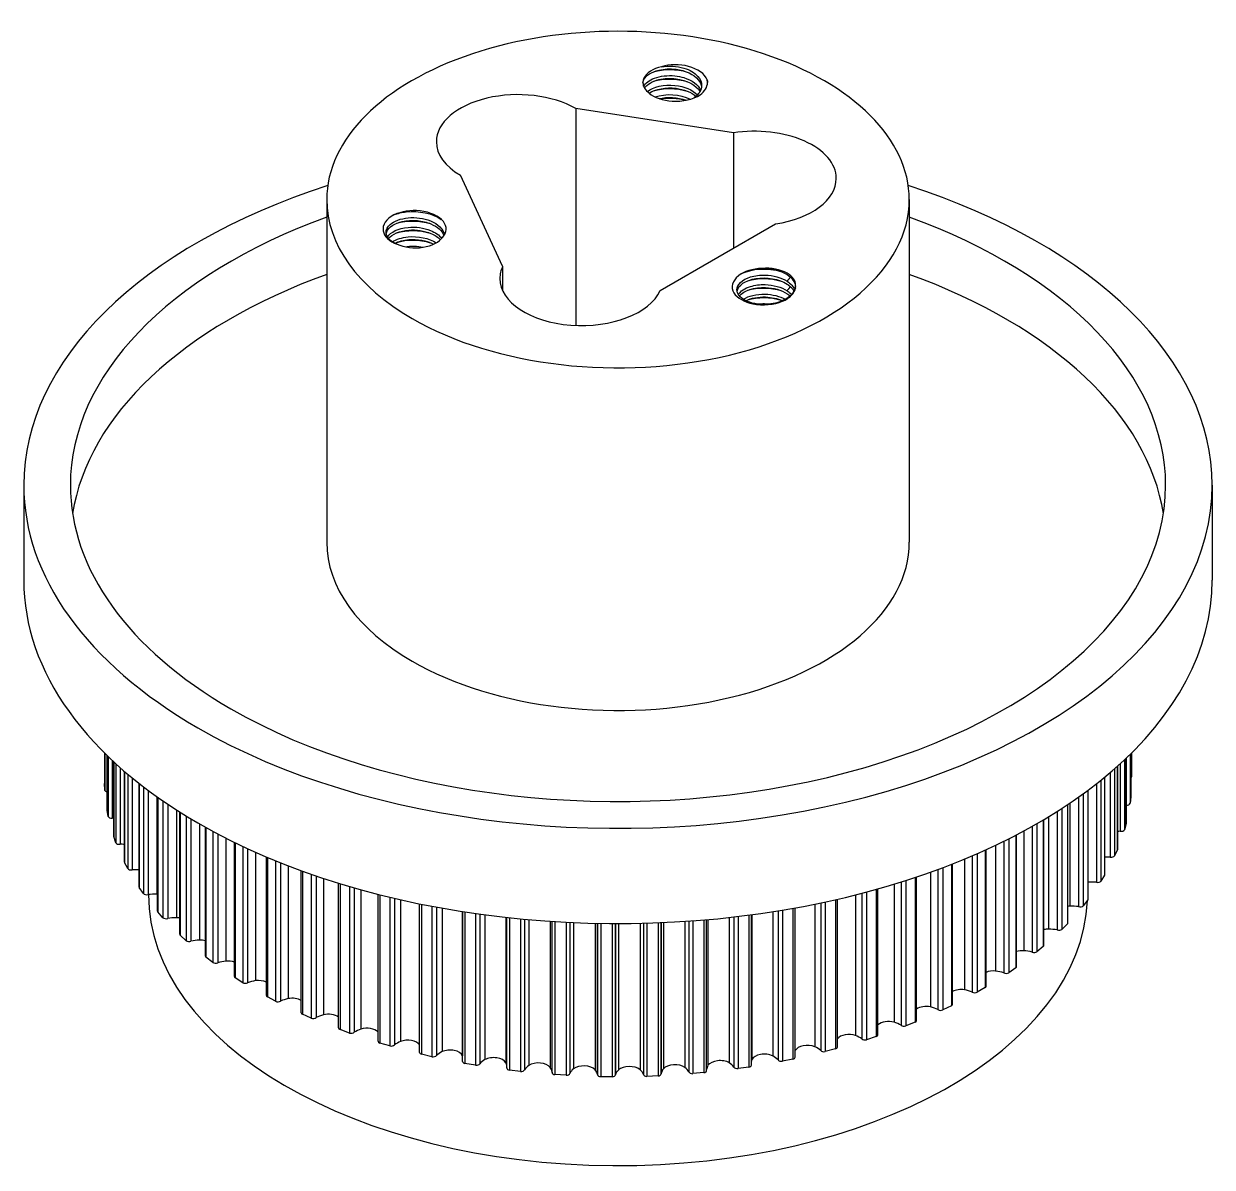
# Model space of a CAD drawing. Header units: millimetres. Extents: x 26 to 194, y 27 to 197.
# Drawn here: x 143.3 to 194.3, y 87.3 to 136.3 of the extents above; entities that cross this region are included whole.
import ezdxf

# ---------------------------------------------------------------- set-up
doc = ezdxf.new("R2010")
doc.units = ezdxf.units.MM
doc.layers.add('ProjItem002', color=7, linetype='CONTINUOUS')

msp = doc.modelspace()

# ---------------------------------------------------------------- linework, layer by layer
at = {"layer": 'ProjItem002'}
for p, q in [((173.764, 131.64), (167.002, 132.686)), ((167.002, 132.686), (167.002, 123.383)), ((173.764, 131.64), (173.764, 126.69)), ((163.864, 125.925), (162.053, 129.828)), ((156.314, 128.782), (156.314, 114.085)), ((181.314, 128.782), (181.314, 114.085)), ((170.626, 124.879), (175.576, 127.736)), ((163.864, 125.925), (163.864, 124.874)), ((143.314, 116.535), (143.314, 112.452)), ((194.314, 116.535), (194.314, 112.452)), ((146.775, 105.047), (146.775, 103.732)), ((146.786, 105.036), (146.786, 103.456)), ((146.886, 102.598), (146.886, 104.937)), ((146.887, 104.937), (146.887, 102.592)), ((146.94, 104.885), (146.94, 102.317)), ((147.112, 104.722), (147.112, 102.245)), ((147.173, 101.476), (147.173, 104.665)), ((147.175, 104.664), (147.175, 101.462)), ((147.271, 104.576), (147.271, 101.192)), ((190.367, 104.585), (190.367, 101.685)), ((190.544, 104.749), (190.544, 101.752)), ((190.619, 104.82), (190.619, 102.025)), ((190.62, 102.035), (190.62, 104.821)), ((190.621, 104.822), (190.621, 102.809)), ((190.787, 104.982), (190.787, 102.886)), ((190.819, 105.014), (190.819, 103.161)), ((190.819, 103.163), (190.819, 105.014)), ((190.853, 105.047), (190.853, 104.027)), ((147.453, 104.412), (147.453, 101.129)), ((147.633, 100.373), (147.633, 104.255)), ((147.637, 104.251), (147.637, 100.352)), ((147.775, 104.134), (147.775, 100.088)), ((189.94, 104.207), (189.94, 100.578)), ((190.127, 104.369), (190.127, 100.636)), ((190.244, 104.473), (190.244, 100.904)), ((190.247, 100.921), (190.247, 104.476)), ((146.786, 103.456), (146.775, 103.732)), ((147.966, 103.975), (147.966, 100.034)), ((148.262, 99.299), (148.262, 103.737)), ((148.27, 103.731), (148.27, 99.27)), ((148.448, 103.593), (148.448, 99.014)), ((189.342, 103.719), (189.342, 99.498)), ((189.538, 103.874), (189.538, 99.546)), ((189.695, 104.002), (189.695, 99.807)), ((189.702, 99.832), (189.702, 104.007)), ((148.647, 103.443), (148.647, 98.971)), ((149.021, 103.17), (149.021, 98.984)), ((149.055, 98.261), (149.055, 103.146)), ((149.069, 103.137), (149.069, 98.226)), ((188.58, 103.151), (188.58, 98.454)), ((188.781, 103.295), (188.781, 98.491)), ((188.979, 103.441), (188.979, 98.743)), ((188.99, 98.775), (188.99, 103.449)), ((190.819, 103.161), (190.787, 102.886)), ((146.94, 102.317), (146.887, 102.592)), ((149.286, 102.985), (149.286, 97.98)), ((149.49, 102.846), (149.49, 97.947)), ((149.861, 102.603), (149.861, 97.979)), ((150.006, 97.269), (150.006, 102.511)), ((187.658, 102.533), (187.658, 97.452)), ((187.864, 102.666), (187.864, 97.48)), ((188.1, 102.821), (188.1, 97.72)), ((188.117, 97.759), (188.117, 102.832)), ((188.207, 102.893), (188.207, 98.476)), ((150.026, 102.498), (150.026, 97.226)), ((150.28, 102.341), (150.28, 96.993)), ((150.489, 102.215), (150.489, 96.971)), ((150.853, 102.002), (150.853, 97.022)), ((186.794, 102.013), (186.794, 96.52)), ((187.066, 102.171), (187.066, 96.746)), ((187.089, 96.792), (187.089, 102.185)), ((187.29, 102.305), (187.29, 97.494)), ((190.619, 102.025), (190.544, 101.752)), ((151.108, 96.33), (151.108, 101.858)), ((151.134, 101.843), (151.134, 96.281)), ((151.424, 101.685), (151.424, 96.061)), ((151.635, 101.572), (151.635, 96.05)), ((185.885, 101.516), (185.885, 95.831)), ((185.916, 95.883), (185.916, 101.532)), ((186.224, 101.696), (186.224, 96.564)), ((186.584, 101.893), (186.584, 96.503)), ((147.271, 101.192), (147.175, 101.462)), ((151.99, 101.389), (151.99, 96.12)), ((152.35, 95.452), (152.35, 101.21)), ((152.385, 101.193), (152.385, 95.396)), ((152.708, 101.038), (152.708, 95.193)), ((185.018, 101.085), (185.018, 95.692)), ((185.367, 101.254), (185.367, 95.613)), ((185.579, 101.359), (185.579, 95.619)), ((152.92, 100.94), (152.92, 95.193)), ((153.262, 100.785), (153.262, 95.281)), ((153.725, 94.642), (153.725, 100.584)), ((153.768, 100.566), (153.768, 94.58)), ((183.682, 100.492), (183.682, 94.887)), ((184.017, 100.633), (184.017, 94.79)), ((184.229, 100.725), (184.229, 94.784)), ((184.567, 100.875), (184.567, 94.979)), ((184.606, 95.038), (184.606, 100.893)), ((190.244, 100.904), (190.127, 100.636)), ((147.775, 100.088), (147.637, 100.352)), ((154.121, 100.42), (154.121, 94.394)), ((154.333, 100.335), (154.333, 94.405)), ((154.66, 100.206), (154.66, 94.511)), ((155.219, 93.906), (155.219, 99.997)), ((155.273, 99.977), (155.273, 93.839)), ((182.545, 100.047), (182.545, 94.04)), ((182.755, 100.125), (182.755, 94.023)), ((183.122, 100.266), (183.122, 94.2)), ((183.171, 94.264), (183.171, 100.285)), ((155.653, 99.842), (155.653, 93.672)), ((155.862, 99.771), (155.862, 93.694)), ((156.171, 99.667), (156.171, 93.816)), ((156.822, 93.25), (156.822, 99.46)), ((180.962, 99.508), (180.962, 93.369)), ((181.169, 99.573), (181.169, 93.341)), ((181.562, 99.702), (181.562, 93.498)), ((181.621, 93.567), (181.621, 99.721)), ((182.226, 99.931), (182.226, 94.153)), ((189.695, 99.807), (189.538, 99.546)), ((148.448, 99.014), (148.27, 99.27)), ((156.886, 99.44), (156.886, 93.179)), ((157.291, 99.319), (157.291, 93.032)), ((157.495, 99.26), (157.495, 93.064)), ((157.785, 99.178), (157.785, 93.202)), ((158.52, 92.68), (158.52, 98.983)), ((158.596, 98.964), (158.596, 92.604)), ((179.003, 98.956), (179.003, 92.927)), ((179.281, 99.027), (179.281, 92.782)), ((179.483, 99.081), (179.483, 92.744)), ((179.898, 99.194), (179.898, 92.881)), ((179.969, 92.954), (179.969, 99.213)), ((180.662, 99.416), (180.662, 93.498)), ((159.021, 98.859), (159.021, 92.479)), ((159.22, 98.812), (159.22, 92.522)), ((159.487, 98.75), (159.487, 92.674)), ((160.299, 92.2), (160.299, 98.575)), ((160.387, 98.557), (160.387, 92.121)), ((160.831, 98.47), (160.831, 92.018)), ((161.022, 98.434), (161.022, 92.071)), ((177.261, 98.561), (177.261, 92.444)), ((177.516, 98.614), (177.516, 92.285)), ((177.711, 98.655), (177.711, 92.237)), ((178.146, 98.751), (178.146, 92.351)), ((178.228, 92.428), (178.228, 98.77)), ((188.979, 98.743), (188.781, 98.491)), ((149.286, 97.98), (149.069, 98.226)), ((161.264, 98.39), (161.264, 92.237)), ((162.144, 98.243), (162.144, 92.059)), ((162.146, 91.814), (162.146, 98.242)), ((162.247, 98.227), (162.247, 91.732)), ((162.705, 98.159), (162.705, 91.653)), ((162.887, 98.133), (162.887, 91.716)), ((163.102, 98.104), (163.102, 91.893)), ((164.006, 97.994), (164.006, 91.761)), ((164.046, 91.525), (164.046, 97.99)), ((164.159, 97.977), (164.159, 91.441)), ((164.627, 97.93), (164.627, 91.386)), ((173.589, 97.99), (173.589, 91.757)), ((173.79, 98.013), (173.79, 91.574)), ((173.967, 98.034), (173.967, 91.507)), ((174.431, 98.092), (174.431, 91.574)), ((174.538, 91.657), (174.538, 98.106)), ((174.559, 98.109), (174.559, 91.898)), ((175.452, 98.238), (175.452, 92.053)), ((175.681, 98.274), (175.681, 91.881)), ((175.868, 98.304), (175.868, 91.823)), ((176.319, 98.382), (176.319, 91.915)), ((176.413, 91.995), (176.413, 98.399)), ((164.799, 97.914), (164.799, 91.458)), ((164.986, 97.897), (164.986, 91.645)), ((165.907, 97.826), (165.907, 91.561)), ((165.982, 91.336), (165.982, 97.821)), ((166.109, 97.813), (166.109, 91.25)), ((166.584, 97.786), (166.584, 91.22)), ((166.744, 97.779), (166.744, 91.3)), ((166.901, 97.772), (166.901, 91.497)), ((167.831, 97.741), (167.831, 91.46)), ((167.941, 97.739), (167.941, 91.254)), ((167.941, 91.248), (167.941, 97.739)), ((168.081, 97.736), (168.081, 91.161)), ((168.559, 97.731), (168.559, 91.155)), ((168.705, 97.73), (168.705, 91.244)), ((168.705, 91.242), (168.705, 97.73)), ((168.831, 97.73), (168.831, 91.447)), ((169.763, 97.74), (169.763, 91.459)), ((169.905, 97.744), (169.905, 91.259)), ((170.058, 97.748), (170.058, 91.175)), ((170.535, 97.764), (170.535, 91.193)), ((170.667, 97.769), (170.667, 91.289)), ((170.668, 91.279), (170.668, 97.769)), ((170.761, 97.773), (170.761, 91.498)), ((171.687, 97.824), (171.687, 91.559)), ((171.86, 97.835), (171.86, 91.366)), ((172.026, 97.847), (172.026, 91.29)), ((172.498, 97.884), (172.498, 91.333)), ((172.618, 91.418), (172.618, 97.895)), ((172.676, 97.9), (172.676, 91.649)), ((188.1, 97.72), (187.864, 97.48)), ((150.28, 96.993), (150.026, 97.226)), ((187.066, 96.746), (186.794, 96.52)), ((151.424, 96.061), (151.134, 96.281)), ((152.708, 95.193), (152.385, 95.396)), ((185.885, 95.831), (185.579, 95.619)), ((184.567, 94.979), (184.229, 94.784)), ((154.121, 94.394), (153.768, 94.58)), ((183.122, 94.2), (182.755, 94.023)), ((155.653, 93.672), (155.273, 93.839)), ((181.562, 93.498), (181.169, 93.341)), ((157.291, 93.032), (156.886, 93.179)), ((179.898, 92.881), (179.483, 92.744)), ((159.021, 92.479), (158.596, 92.604)), ((178.146, 92.351), (177.711, 92.237)), ((160.831, 92.018), (160.387, 92.121)), ((176.319, 91.915), (175.868, 91.823)), ((162.705, 91.653), (162.247, 91.732)), ((164.627, 91.386), (164.159, 91.441)), ((172.498, 91.333), (172.026, 91.29)), ((174.431, 91.574), (173.967, 91.507)), ((166.584, 91.22), (166.109, 91.25)), ((168.559, 91.155), (168.081, 91.161)), ((170.535, 91.193), (170.058, 91.175))]:
    msp.add_line(p, q, dxfattribs=at)
for centre, major_axis, start_param, end_param in [((168.814, 128.782), (12.5, 0), 0, 3.141593), ((171.143, 133.802), (1.26, 0), 1.944689, 2.879793), ((171.143, 133.802), (1.26, 0), 2.879793, 3.141593), ((171.143, 133.802), (1.26, 0), 3.141593, 3.814876), ((164.521, 131.261), (3.5, 0), 0.782776, 3.141593), ((174.68, 129.69), (3.5, 0), 0, 1.835682), ((164.521, 131.261), (3.5, 0), 3.141593, 3.929613), ((174.68, 129.69), (3.5, 0), 4.971102, 0), ((168.814, 116.535), (25.5, 0), 2.081173, 3.141593), ((168.814, 116.535), (25.5, 0), 0, 1.06042), ((168.814, 128.782), (12.5, 0), 3.141593, 3.926991), ((168.814, 128.782), (12.5, 0), 3.926991, 0), ((168.814, 116.535), (23.5, 0), 2.131657, 3.141593), ((168.814, 116.535), (23.5, 0), 0, 1.009936), ((160.121, 127.438), (1.26, 0), 4.974188, 5.909271), ((160.121, 127.438), (1.26, 0), 4.039084, 4.974188), ((168.814, 114.085), (23.5, 0), 2.131657, 3.051201), ((167.244, 125.399), (3.5, 0), 2.878491, 3.141593), ((175.178, 125.108), (1.26, 0), 0.785398, 1.720481), ((175.178, 125.108), (1.26, 0), 0, 0.785398), ((168.814, 114.085), (23.5, 0), 0.090392, 1.009936), ((167.244, 125.399), (3.5, 0), 3.141593, 6.022688), ((175.178, 125.108), (1.26, 0), 6.133479, 0), ((168.814, 116.535), (25.5, 0), 3.141593, 3.926991), ((168.814, 116.535), (23.5, 0), 3.141593, 3.926991), ((168.814, 116.535), (25.5, 0), 3.926991, 0), ((168.814, 116.535), (23.5, 0), 3.926991, 0), ((168.814, 114.085), (12.5, 0), 3.141593, 3.926991), ((168.814, 114.085), (12.5, 0), 3.926991, 0), ((168.814, 112.452), (25.5, 0), 3.141593, 3.926991), ((168.814, 112.452), (25.5, 0), 3.926991, 0), ((190.703, 104.029), (-0.15, 0), -3.824693, -3.164033), ((146.935, 103.462), (-0.15, 0), -6.215865, -5.045844), ((190.669, 103.163), (-0.15, 0), -3.141593, -3.119153), ((190.669, 103.163), (-0.15, 0), -3.164033, -3.141593), ((147.036, 102.598), (-0.15, 0), -0.06732, 0), ((147.036, 102.598), (-0.15, 0), 0, -6.215865), ((190.805, 101.968), (1.469, 0), 1.696294, 1.697084), ((190.638, 102.895), (-0.15, 0), -4.824589, -3.253792), ((147.088, 102.331), (-0.15, 0), -6.126106, -4.555309), ((146.994, 101.4), (1.469, 0), 1.448317, 1.490179), ((190.47, 102.035), (-0.15, 0), -3.141593, -3.029393), ((190.47, 102.035), (-0.15, 0), -3.253792, -3.141593), ((190.42, 100.837), (1.469, 0), 1.606534, 1.689015), ((190.398, 101.77), (-0.15, 0), -4.914349, -3.343552), ((147.323, 101.476), (-0.15, 0), -0.15708, 0), ((147.323, 101.476), (-0.15, 0), 0, -6.126106), ((147.416, 101.213), (-0.15, 0), -6.036346, -4.46555), ((147.466, 100.281), (1.469, 0), 1.457283, 1.579939), ((189.861, 99.731), (1.469, 0), 1.516774, 1.679171), ((189.983, 100.661), (-0.15, 0), -5.004108, -3.433312), ((190.097, 100.921), (-0.15, 0), -3.141593, -2.939633), ((190.097, 100.921), (-0.15, 0), -3.343552, -3.141593), ((147.783, 100.373), (-0.15, 0), -0.246839, 0), ((147.783, 100.373), (-0.15, 0), 0, -6.036346), ((147.916, 100.116), (-0.15, 0), -5.946586, -4.37579), ((148.111, 99.19), (1.469, 0), 1.467983, 1.669698), ((189.132, 98.659), (1.469, 0), 1.427014, 1.667637), ((189.398, 99.579), (-0.15, 0), -5.093868, -3.523072), ((189.552, 99.832), (-0.15, 0), -3.141593, -2.849873), ((189.552, 99.832), (-0.15, 0), -3.433312, -3.141593), ((148.412, 99.299), (-0.15, 0), 0, -5.946586), ((148.585, 99.05), (-0.15, 0), -5.856826, -4.28603), ((148.922, 98.138), (1.469, 0), 1.503696, 1.759458), ((168.814, 98.98), (-20.15, 0), -6.282543, -3.164224), ((148.932, 98.665), (0.559, 0), 1.348785, 1.411123), ((188.271, 98.156), (0.559, 0), 1.68559, 1.850238), ((188.24, 97.628), (1.469, 0), 1.337255, 1.593016), ((188.648, 98.531), (-0.15, 0), -5.183628, -3.612832), ((188.84, 98.775), (-0.15, 0), -3.523072, -3.141593), ((149.205, 98.261), (-0.15, 0), 0, -5.856826), ((149.416, 98.022), (-0.15, 0), -5.767067, -4.19627), ((149.894, 97.131), (1.469, 0), 1.593456, 1.849218), ((149.821, 97.657), (0.559, 0), 1.234122, 1.500882), ((187.304, 97.172), (0.559, 0), 1.59583, 1.96457), ((187.191, 96.648), (1.469, 0), 1.247495, 1.503256), ((187.737, 97.526), (-0.15, 0), -5.273388, -3.702591), ((187.967, 97.759), (-0.15, 0), -3.612832, -3.141593), ((150.156, 97.269), (-0.15, 0), 0, -5.767067), ((150.403, 97.042), (-0.15, 0), -5.677307, -4.10651), ((151.018, 96.179), (1.469, 0), 1.683216, 1.938978), ((150.864, 96.699), (0.559, 0), 1.119993, 1.590642), ((186.188, 96.242), (0.559, 0), 1.506071, 2.078629), ((185.994, 95.726), (1.469, 0), 1.157735, 1.413497), ((186.675, 96.572), (-0.15, 0), -5.363147, -3.792351), ((186.939, 96.792), (-0.15, 0), -3.702591, -3.141593), ((151.258, 96.33), (-0.15, 0), 0, -5.677307), ((151.539, 96.117), (-0.15, 0), -5.587547, -4.016751), ((152.285, 95.289), (1.469, 0), 1.772976, 2.028738), ((152.051, 95.799), (0.559, 0), 1.005861, 1.680402), ((185.766, 95.883), (-0.15, 0), -3.792351, -3.141593), ((152.5, 95.452), (-0.15, 0), 0, -5.587547), ((184.932, 95.373), (0.559, 0), 1.416311, 2.19299), ((184.659, 94.87), (1.469, 0), 1.067975, 1.323737), ((185.468, 95.677), (-0.15, 0), -5.452907, -3.882111), ((152.814, 95.254), (-0.15, 0), -5.497787, -3.926991), ((153.685, 94.468), (1.469, 0), 1.862736, 2.118497), ((153.373, 94.964), (0.559, 0), 0.891092, 1.770162), ((183.547, 94.573), (0.559, 0), 1.326551, 2.30838), ((183.197, 94.086), (1.469, 0), 0.978215, 1.233977), ((184.456, 95.038), (-0.15, 0), -3.882111, -3.141593), ((153.875, 94.642), (-0.15, 0), 0, -5.497787), ((154.217, 94.461), (-0.15, 0), -5.408027, -3.837231), ((155.207, 93.723), (1.469, 0), 1.952495, 2.208257), ((154.819, 94.201), (0.559, 0), 0.774821, 1.859922), ((184.128, 94.848), (-0.15, 0), -5.542667, -3.971871), ((155.369, 93.906), (-0.15, 0), 0, -5.408027), ((156.378, 93.516), (0.559, 0), 0.655708, 1.949681), ((182.043, 93.848), (0.559, 0), 1.236791, 2.425857), ((181.618, 93.381), (1.469, 0), 0.888456, 1.144217), ((182.664, 94.092), (-0.15, 0), -5.632427, -4.061631), ((183.021, 94.264), (-0.15, 0), -3.971871, -3.141593), ((155.739, 93.743), (-0.15, 0), -5.318268, -3.747471), ((156.839, 93.06), (1.469, 0), 2.042255, 2.298017), ((180.432, 93.204), (0.559, 0), 1.147031, 2.547194), ((179.937, 92.761), (1.469, 0), 0.798696, 1.054458), ((181.089, 93.415), (-0.15, 0), -5.722187, -4.15139), ((181.471, 93.567), (-0.15, 0), -4.061631, -3.141593), ((156.972, 93.25), (-0.15, 0), 0, -5.318268), ((157.365, 93.107), (-0.15, 0), -5.228508, -3.657711), ((158.567, 92.484), (1.469, 0), 2.132015, 2.387777), ((158.037, 92.914), (0.559, 0), 0.531306, 2.039441), ((178.728, 92.646), (0.559, 0), 1.057272, 2.675943), ((178.166, 92.23), (1.469, 0), 0.708936, 0.964698), ((179.819, 92.954), (-0.15, 0), -4.15139, -3.141593), ((158.67, 92.68), (-0.15, 0), 0, -5.228508), ((159.083, 92.558), (-0.15, 0), -5.138748, -3.567952), ((160.377, 91.999), (1.469, 0), 2.221775, 2.477537), ((159.783, 92.4), (0.559, 0), 0.396094, 2.129201), ((161.602, 91.979), (0.559, 0), 0.249434, 2.218961), ((176.944, 92.178), (0.559, 0), 0.967512, 2.821549), ((176.319, 91.793), (1.469, 0), 0.619176, 0.874938), ((178.078, 92.428), (-0.15, 0), -4.24115, -3.141593), ((179.415, 92.821), (-0.15, 0), -5.811946, -4.24115), ((160.449, 92.2), (-0.15, 0), 0, -5.138748), ((160.88, 92.1), (-0.15, 0), -5.048988, -3.478192), ((162.256, 91.611), (1.469, 0), 2.311535, 2.567296), ((160.693, 91.926), (1.469, 0), 0.14584, 0.15686), ((162.296, 91.814), (-0.15, 0), 0, -5.048988), ((164.187, 91.321), (1.469, 0), 2.401294, 2.657056), ((163.478, 91.654), (0.559, 0), 0.339193, 2.30872), ((173.194, 91.528), (0.559, 0), 0.787992, 2.757519), ((175.999, 91.728), (1.469, 0), 2.939853, 3.034097), ((175.094, 91.804), (0.559, 0), 0.877752, 2.847279), ((174.413, 91.453), (1.469, 0), 0.529416, 0.785178), ((175.824, 91.906), (-0.15, 0), -5.991466, -4.42067), ((176.263, 91.995), (-0.15, 0), -4.33091, -3.141593), ((176.263, 91.995), (-0.15, 0), -3.141593, -2.760114), ((177.655, 92.317), (-0.15, 0), -5.901706, -4.33091), ((162.741, 91.737), (-0.15, 0), -4.959228, -3.388432), ((162.581, 91.554), (1.469, 0), 0.079219, 0.246619), ((164.196, 91.525), (-0.15, 0), -0.246839, 0), ((164.196, 91.525), (-0.15, 0), 0, -4.959228), ((164.651, 91.471), (-0.15, 0), -4.869469, -3.298672), ((166.155, 91.132), (1.469, 0), 2.491054, 2.746816), ((165.398, 91.427), (0.559, 0), 0.428953, 2.39848), ((164.52, 91.281), (1.469, 0), 0.094954, 0.336379), ((166.132, 91.336), (-0.15, 0), -0.15708, 0), ((166.132, 91.336), (-0.15, 0), 0, -4.869469), ((166.594, 91.306), (-0.15, 0), -4.779709, -3.208912), ((168.145, 91.045), (1.469, 0), 2.580814, 2.836576), ((167.345, 91.3), (0.559, 0), 0.518713, 2.48824), ((166.493, 91.11), (1.469, 0), 0.171736, 0.426139), ((170.14, 91.062), (1.469, 0), 2.670574, 2.926215), ((169.304, 91.275), (0.559, 0), 0.608473, 2.578), ((168.485, 91.041), (1.469, 0), 0.260137, 0.515899), ((172.125, 91.183), (1.469, 0), 2.760334, 3.011067), ((171.259, 91.351), (0.559, 0), 0.698233, 2.66776), ((170.48, 91.076), (1.469, 0), 0.349897, 0.605659), ((172.009, 91.376), (-0.15, 0), -6.170986, -4.600189), ((172.468, 91.418), (-0.15, 0), -4.510429, -3.141593), ((172.468, 91.418), (-0.15, 0), -3.141593, -2.939633), ((174.083, 91.405), (1.469, 0), 2.850093, 3.067908), ((172.461, 91.213), (1.469, 0), 0.439657, 0.695418), ((173.937, 91.592), (-0.15, 0), -6.081226, -4.510429), ((174.388, 91.657), (-0.15, 0), -4.42067, -3.141593), ((174.388, 91.657), (-0.15, 0), -3.141593, -2.849873), ((168.091, 91.248), (-0.15, 0), -0.06732, 0), ((168.091, 91.248), (-0.15, 0), 0, -4.779709), ((168.555, 91.242), (-0.15, 0), -4.689949, -3.141593), ((168.555, 91.242), (-0.15, 0), -3.141593, -3.119153), ((170.055, 91.261), (-0.15, 0), -6.260745, -4.689949), ((170.518, 91.279), (-0.15, 0), -4.600189, -3.141593), ((170.518, 91.279), (-0.15, 0), -3.141593, -3.029393)]:
    msp.add_ellipse(centre, major_axis=major_axis, ratio=0.57735, start_param=start_param, end_param=end_param, dxfattribs=at)
for points, knots in [([(169.926, 133.929), (170.016, 134.108), (170.257, 134.261), (170.572, 134.335), (170.796, 134.388), (171.054, 134.401), (171.303, 134.369), (171.705, 134.32), (172.074, 134.151), (172.259, 133.923), (172.339, 133.825), (172.386, 133.723), (172.4, 133.614)], [0, 0, 0, 0, 0.133477, 0.133477, 0.133477, 0.228486, 0.228486, 0.228486, 0.3815016, 0.3815016, 0.3815016, 0.4461185, 0.4461185, 0.4461185, 0.4461185]), ([(172.641, 133.915), (172.544, 134.17), (172.236, 134.391), (171.834, 134.494), (171.467, 134.591), (171.029, 134.585), (170.683, 134.479)], [0, 0, 0, 0, 0.4827524, 0.4827524, 0.4827524, 0.9281643, 0.9281643, 0.9281643, 0.9281643]), ([(170.683, 134.479), (170.988, 134.532), (171.339, 134.512), (171.64, 134.42), (171.891, 134.344), (172.106, 134.219), (172.24, 134.067), (172.348, 133.945), (172.402, 133.814), (172.403, 133.675)], [0.0000579, 0.0000579, 0.0000579, 0.0000579, 0.1456907, 0.1456907, 0.1456907, 0.2673447, 0.2673447, 0.2673447, 0.3636623, 0.3636623, 0.3636623, 0.3636623]), ([(169.926, 133.642), (169.997, 133.783), (170.16, 133.908), (170.381, 133.991), (170.629, 134.084), (170.948, 134.121), (171.259, 134.087), (171.391, 134.074), (171.518, 134.048), (171.64, 134.011), (171.991, 133.906), (172.265, 133.704), (172.361, 133.471)], [0, 0, 0, 0, 0.1049774, 0.1049774, 0.1049774, 0.222907, 0.222907, 0.222907, 0.2727973, 0.2727973, 0.2727973, 0.4169149, 0.4169149, 0.4169149, 0.4169149]), ([(169.952, 133.565), (170.056, 133.725), (170.284, 133.859), (170.572, 133.927), (170.796, 133.979), (171.054, 133.992), (171.303, 133.961), (171.766, 133.906), (172.18, 133.689), (172.331, 133.41)], [0.0110947, 0.0110947, 0.0110947, 0.0110947, 0.1334791, 0.1334791, 0.1334791, 0.2284897, 0.2284897, 0.2284897, 0.4041883, 0.4041883, 0.4041883, 0.4041883]), ([(170.077, 133.414), (170.321, 133.619), (170.796, 133.73), (171.259, 133.679), (171.653, 133.639), (172.024, 133.484), (172.225, 133.267)], [0.0477751, 0.0477751, 0.0477751, 0.0477751, 0.2229169, 0.2229169, 0.2229169, 0.3726112, 0.3726112, 0.3726112, 0.3726112]), ([(170.156, 133.35), (170.422, 133.525), (170.873, 133.609), (171.303, 133.553), (171.643, 133.511), (171.962, 133.384), (172.162, 133.206)], [0.0650112, 0.0650112, 0.0650112, 0.0650112, 0.2284899, 0.2284899, 0.2284899, 0.3581987, 0.3581987, 0.3581987, 0.3581987]), ([(170.158, 133.348), (170.366, 133.156), (170.74, 133.025), (171.143, 133.003), (171.579, 132.976), (172.038, 133.078), (172.341, 133.271)], [0.071831, 0.071831, 0.071831, 0.071831, 0.5172477, 0.5172477, 0.5172477, 1, 1, 1, 1]), ([(159.201, 128.129), (158.868, 127.954), (158.69, 127.689), (158.737, 127.437), (158.775, 127.204), (159.003, 126.989), (159.335, 126.869)], [0, 0, 0, 0, 0.4827524, 0.4827524, 0.4827524, 0.9281643, 0.9281643, 0.9281643, 0.9281643]), ([(158.861, 127.379), (158.862, 127.5), (158.92, 127.611), (159.035, 127.714), (159.202, 127.862), (159.486, 127.968), (159.807, 127.998), (160.128, 128.029), (160.481, 127.983), (160.765, 127.868), (161.094, 127.736), (161.325, 127.514), (161.371, 127.275)], [0.1678705, 0.1678705, 0.1678705, 0.1678705, 0.2673447, 0.2673447, 0.2673447, 0.4144843, 0.4144843, 0.4144843, 0.5618808, 0.5618808, 0.5618808, 0.7315338, 0.7315338, 0.7315338, 0.7315338]), ([(159.201, 128.129), (159.361, 128.191), (159.537, 128.233), (159.73, 128.254), (160.259, 128.316), (160.861, 128.192), (161.23, 127.933)], [2.757583, 2.757583, 2.757583, 2.757583, 3.151524, 3.151524, 3.151524, 4.241452, 4.241452, 4.241452, 4.241452]), ([(161.294, 127.172), (161.478, 127.371), (161.488, 127.624), (161.319, 127.837), (161.141, 128.068), (160.759, 128.246), (160.318, 128.302)], [0.071831, 0.071831, 0.071831, 0.071831, 0.5172477, 0.5172477, 0.5172477, 1, 1, 1, 1]), ([(158.866, 127.318), (158.885, 127.424), (158.949, 127.522), (159.056, 127.61), (159.295, 127.809), (159.753, 127.92), (160.204, 127.877), (160.409, 127.859), (160.611, 127.811), (160.786, 127.737), (161.065, 127.621), (161.271, 127.439), (161.346, 127.238)], [0.306288, 0.306288, 0.306288, 0.306288, 0.3815016, 0.3815016, 0.3815016, 0.5521908, 0.5521908, 0.5521908, 0.6301932, 0.6301932, 0.6301932, 0.7543866, 0.7543866, 0.7543866, 0.7543866]), ([(158.922, 127.175), (159.05, 127.387), (159.395, 127.553), (159.807, 127.59), (160.127, 127.621), (160.48, 127.575), (160.764, 127.46), (160.973, 127.376), (161.145, 127.256), (161.252, 127.117)], [0.3416098, 0.3416098, 0.3416098, 0.3416098, 0.5015698, 0.5015698, 0.5015698, 0.6269515, 0.6269515, 0.6269515, 0.7190412, 0.7190412, 0.7190412, 0.7190412]), ([(158.966, 127.114), (159.121, 127.302), (159.453, 127.441), (159.835, 127.471), (160.156, 127.498), (160.506, 127.447), (160.786, 127.329), (160.955, 127.258), (161.092, 127.168), (161.197, 127.059)], [0.3573377, 0.3573377, 0.3573377, 0.3573377, 0.5052411, 0.5052411, 0.5052411, 0.6301966, 0.6301966, 0.6301966, 0.7046121, 0.7046121, 0.7046121, 0.7046121]), ([(159.133, 126.971), (159.302, 127.081), (159.542, 127.157), (159.806, 127.182), (160.23, 127.224), (160.706, 127.127), (161.012, 126.924)], [0.3983371, 0.3983371, 0.3983371, 0.3983371, 0.5015631, 0.5015631, 0.5015631, 0.6668185, 0.6668185, 0.6668185, 0.6668185]), ([(159.241, 126.91), (159.404, 126.991), (159.612, 127.045), (159.835, 127.063), (160.202, 127.094), (160.607, 127.022), (160.902, 126.867)], [0.4186858, 0.4186858, 0.4186858, 0.4186858, 0.5052459, 0.5052459, 0.5052459, 0.6480456, 0.6480456, 0.6480456, 0.6480456]), ([(174.99, 125.828), (174.599, 125.82), (174.214, 125.699), (173.98, 125.508), (173.721, 125.303), (173.646, 125.023), (173.783, 124.775)], [0.071831, 0.071831, 0.071831, 0.071831, 0.5172477, 0.5172477, 0.5172477, 1, 1, 1, 1]), ([(173.918, 124.914), (173.915, 125.137), (174.144, 125.355), (174.504, 125.463), (174.689, 125.52), (174.905, 125.547), (175.124, 125.541), (175.472, 125.533), (175.824, 125.436), (176.069, 125.275)], [0.5594472, 0.5594472, 0.5594472, 0.5594472, 0.7476056, 0.7476056, 0.7476056, 0.8451153, 0.8451153, 0.8451153, 1, 1, 1, 1]), ([(173.923, 124.853), (173.961, 125.1), (174.288, 125.324), (174.731, 125.394), (175.182, 125.472), (175.73, 125.379), (176.069, 125.154)], [0.6396171, 0.6396171, 0.6396171, 0.6396171, 0.8172199, 0.8172199, 0.8172199, 1, 1, 1, 1]), ([(174.103, 125.593), (174.319, 125.707), (174.605, 125.781), (174.91, 125.799), (175.214, 125.818), (175.534, 125.781), (175.815, 125.692)], [4.720061, 4.720061, 4.720061, 4.720061, 5.335869, 5.335869, 5.335869, 5.951678, 5.951678, 5.951678, 5.951678]), ([(176.424, 125), (176.376, 124.796), (176.196, 124.605), (175.933, 124.475), (175.714, 124.366), (175.441, 124.3), (175.167, 124.288), (174.836, 124.272), (174.509, 124.335), (174.278, 124.455), (174.049, 124.572), (173.917, 124.742), (173.918, 124.914)], [0.0000579, 0.0000579, 0.0000579, 0.0000579, 0.1456907, 0.1456907, 0.1456907, 0.2673447, 0.2673447, 0.2673447, 0.4144843, 0.4144843, 0.4144843, 0.5594472, 0.5594472, 0.5594472, 0.5594472]), ([(173.98, 124.71), (174.068, 124.854), (174.257, 124.98), (174.503, 125.054), (174.689, 125.112), (174.908, 125.14), (175.13, 125.133), (175.476, 125.124), (175.825, 125.027), (176.069, 124.867)], [0.6749263, 0.6749263, 0.6749263, 0.6749263, 0.7849439, 0.7849439, 0.7849439, 0.8689011, 0.8689011, 0.8689011, 1, 1, 1, 1]), ([(174.024, 124.649), (174.21, 124.878), (174.666, 125.031), (175.144, 125.011), (175.486, 125), (175.828, 124.903), (176.069, 124.745)], [0.6906554, 0.6906554, 0.6906554, 0.6906554, 0.8706905, 0.8706905, 0.8706905, 1, 1, 1, 1]), ([(174.6, 124.303), (175.03, 124.224), (175.516, 124.267), (175.871, 124.417), (176.201, 124.552), (176.41, 124.774), (176.424, 125)], [0, 0, 0, 0, 0.4827524, 0.4827524, 0.4827524, 0.9281643, 0.9281643, 0.9281643, 0.9281643]), ([(174.19, 124.506), (174.414, 124.651), (174.765, 124.736), (175.127, 124.725), (175.438, 124.717), (175.753, 124.638), (175.991, 124.506)], [0.7316664, 0.7316664, 0.7316664, 0.7316664, 0.8685299, 0.8685299, 0.8685299, 0.9865864, 0.9865864, 0.9865864, 0.9865864]), ([(174.298, 124.445), (174.523, 124.556), (174.833, 124.615), (175.148, 124.603), (175.401, 124.593), (175.656, 124.538), (175.868, 124.445)], [0.7520033, 0.7520033, 0.7520033, 0.7520033, 0.8711847, 0.8711847, 0.8711847, 0.9672203, 0.9672203, 0.9672203, 0.9672203])]:
    msp.add_open_spline(points, degree=3, knots=knots, dxfattribs=at)
for points, degree in [([(170.344, 134.263), (170.768, 134.396), (171.327, 134.395), (171.78, 134.249)], 3), ([(169.884, 133.779), (169.889, 133.855), (169.926, 133.929)], 2), ([(169.926, 133.642), (169.91, 133.653)], 1), ([(169.92, 133.628), (169.926, 133.642)], 1), ([(170.344, 133.854), (170.768, 133.988), (171.327, 133.987), (171.78, 133.841)], 3), ([(172.403, 133.675), (172.404, 133.482), (172.287, 133.289), (172.081, 133.142)], 3), ([(172.341, 133.271), (172.543, 133.422), (172.654, 133.611), (172.653, 133.802)], 3), ([(172.653, 133.802), (172.653, 133.859), (172.641, 133.915)], 2), ([(172.641, 133.915), (172.653, 133.857), (172.653, 133.797)], 2), ([(170.344, 133.446), (170.768, 133.58), (171.327, 133.578), (171.78, 133.433)], 3), ([(170.406, 133.183), (170.842, 133.343), (171.489, 133.309), (171.914, 133.085)], 3), ([(170.578, 133.111), (170.935, 133.196), (171.38, 133.173), (171.734, 133.042)], 3), ([(170.608, 133.101), (170.965, 133.163), (171.374, 133.143), (171.726, 133.041)], 3), ([(160.318, 128.302), (159.926, 128.333), (159.515, 128.269), (159.201, 128.129)], 3), ([(159.321, 127.763), (159.745, 127.896), (160.304, 127.895), (160.757, 127.749)], 3), ([(159.335, 126.869), (159.038, 126.984), (158.858, 127.181), (158.861, 127.379)], 3), ([(159.321, 127.354), (159.745, 127.488), (160.304, 127.486), (160.757, 127.341)], 3), ([(159.321, 126.946), (159.745, 127.08), (160.304, 127.078), (160.757, 126.933)], 3), ([(159.677, 126.757), (159.924, 126.797), (160.201, 126.791), (160.456, 126.736)], 3), ([(174.99, 125.828), (175.379, 125.843), (175.792, 125.744), (176.069, 125.562)], 3), ([(176.069, 125.562), (176.281, 125.425), (176.414, 125.242), (176.435, 125.055)], 3), ([(174.379, 125.297), (174.802, 125.431), (175.361, 125.429), (175.815, 125.284)], 3), ([(174.379, 124.889), (174.802, 125.023), (175.361, 125.021), (175.815, 124.875)], 3), ([(176.069, 125.275), (176.211, 125.452)], 1), ([(176.069, 125.275), (176.225, 125.174), (176.339, 125.048), (176.396, 124.914)], 3), ([(176.069, 125.154), (176.27, 125.022), (176.366, 124.853)], 2), ([(176.069, 124.867), (176.211, 125.044)], 1), ([(173.783, 124.775), (173.933, 124.563), (174.234, 124.389), (174.6, 124.303)], 3), ([(174.379, 124.481), (174.802, 124.614), (175.361, 124.613), (175.815, 124.467)], 3), ([(176.069, 124.867), (176.179, 124.795), (176.26, 124.71)], 2), ([(176.069, 124.745), (176.139, 124.7), (176.197, 124.649)], 2), ([(174.805, 124.301), (175.062, 124.333), (175.329, 124.301)], 2)]:
    msp.add_open_spline(points, degree=degree, dxfattribs=at)

doc.saveas('drawing.dxf')
